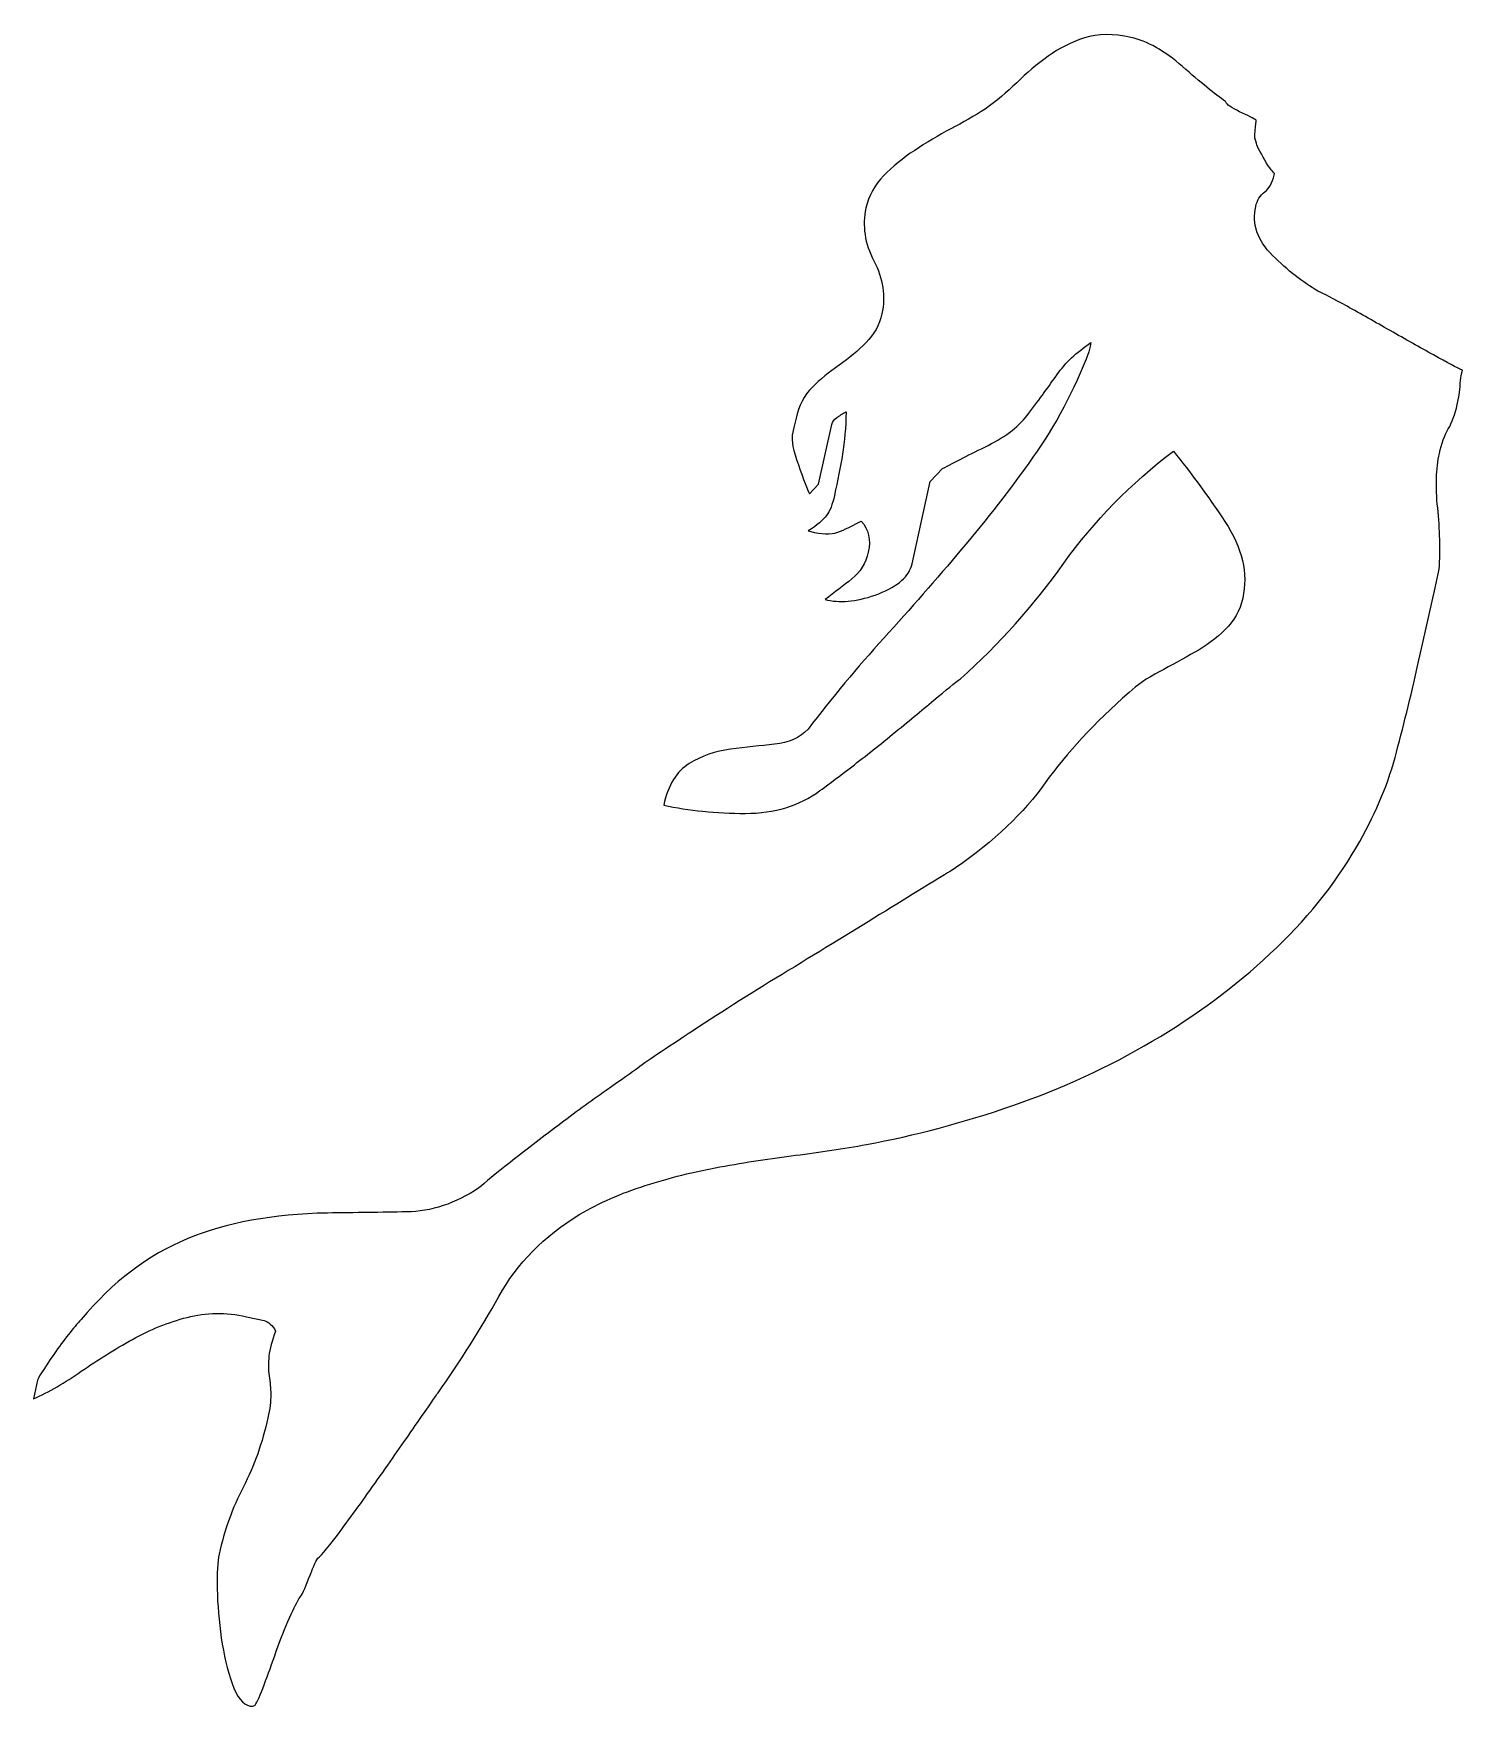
# Model space of a CAD drawing. Header units: centimetres. Extents: x -8.6 to 8.6, y -10 to 10.
import ezdxf

# ---------------------------------------------------------------- set-up
doc = ezdxf.new("R2010")
doc.units = ezdxf.units.CM
doc.header["$MEASUREMENT"] = 0
doc.layers.add('Camada 1', color=7, linetype='Continuous')

msp = doc.modelspace()

# ---------------------------------------------------------------- linework, layer by layer
at = {"layer": 'Camada 1'}
msp.add_open_spline([(8.03258, 2.46757), (7.94603, 2.07858), (7.85272, 1.70734), (7.75715, 1.35238), (7.75715, 1.35238), (7.65965, 0.99779), (7.50548, 0.64052), (7.29577, 0.27968), (7.29577, 0.27968), (7.02751, -0.179), (6.68331, -0.60448), (6.26162, -0.99704), (6.26162, -0.99704), (5.84146, -1.38923), (5.36952, -1.73914), (4.84734, -2.0467), (4.84734, -2.0467), (4.32479, -2.35502), (3.76784, -2.61119), (3.17655, -2.81711), (3.17655, -2.81711), (2.5837, -3.0219), (1.99878, -3.17798), (1.41879, -3.2845), (1.41879, -3.2845), (1.14862, -3.334), (0.86526, -3.37671), (0.5713, -3.41375), (0.5713, -3.41375), (0.27544, -3.45), (-0.02682, -3.49688), (-0.33627, -3.55319), (-0.33627, -3.55319), (-0.64422, -3.60949), (-0.94423, -3.68469), (-1.23289, -3.77647), (-1.23289, -3.77647), (-1.52195, -3.86942), (-1.78415, -3.98427), (-2.01767, -4.1203), (-2.01767, -4.1203), (-2.44727, -4.38594), (-2.76996, -4.71352), (-2.98647, -5.10497), (-2.98647, -5.10497), (-3.20372, -5.49568), (-3.44629, -5.88031), (-3.71571, -6.26004), (-3.71571, -6.26004), (-3.74405, -6.30047), (-3.82564, -6.42025), (-3.9628, -6.6171), (-3.9628, -6.6171), (-4.09882, -6.81435), (-4.24731, -7.02744), (-4.40979, -7.25795), (-4.40979, -7.25795), (-4.57341, -7.48917), (-4.72605, -7.70155), (-4.87114, -7.89724), (-4.87114, -7.89724), (-5.01663, -8.09221), (-5.1122, -8.2086), (-5.15755, -8.24488), (-5.15755, -8.24488), (-5.18475, -8.28608), (-5.22179, -8.36804), (-5.26788, -8.49047), (-5.26788, -8.49047), (-5.3136, -8.61366), (-5.34837, -8.68809), (-5.37329, -8.71492), (-5.37329, -8.71492), (-5.40049, -8.75572), (-5.44166, -8.83658), (-5.49645, -8.95749), (-5.49645, -8.95749), (-5.55162, -9.07917), (-5.60414, -9.21255), (-5.65552, -9.35876), (-5.65552, -9.35876), (-5.70616, -9.50349), (-5.75453, -9.6376), (-5.80025, -9.76042), (-5.80025, -9.76042), (-5.84597, -9.88398), (-5.88338, -9.96558), (-5.91058, -10.00677), (-5.91058, -10.00677), (-5.93098, -10.01698), (-5.95138, -10.02151), (-5.96839, -10.01772), (-5.96839, -10.01772), (-6.05681, -9.99809), (-6.12973, -9.90665), (-6.18564, -9.7453), (-6.18564, -9.7453), (-6.24271, -9.58433), (-6.28541, -9.40221), (-6.31449, -9.19817), (-6.31449, -9.19817), (-6.3432, -8.9968), (-6.35981, -8.80106), (-6.36399, -8.61175), (-6.36399, -8.61175), (-6.36965, -8.42284), (-6.36021, -8.28343), (-6.34094, -8.19424), (-6.34094, -8.19424), (-6.27747, -7.91013), (-6.18111, -7.64033), (-6.05, -7.38792), (-6.05, -7.38792), (-5.91964, -7.13477), (-5.8214, -6.85743), (-5.75528, -6.55967), (-5.75528, -6.55967), (-5.73149, -6.45503), (-5.72091, -6.36398), (-5.72165, -6.28424), (-5.72165, -6.28424), (-5.72242, -6.20603), (-5.72882, -6.1297), (-5.74017, -6.05641), (-5.74017, -6.05641), (-5.75152, -5.98309), (-5.7534, -5.90488), (-5.74319, -5.82064), (-5.74319, -5.82064), (-5.73488, -5.73677), (-5.70768, -5.63702), (-5.6631, -5.52177), (-5.6631, -5.52177), (-5.70239, -5.44959), (-5.74851, -5.40803), (-5.80177, -5.39593), (-5.80177, -5.39593), (-5.80177, -5.39593), (-6.0141, -5.3487), (-6.0141, -5.3487), (-6.0141, -5.3487), (-6.26085, -5.29393), (-6.49773, -5.29695), (-6.72406, -5.35664), (-6.72406, -5.35664), (-6.95001, -5.41562), (-7.16917, -5.50401), (-7.38039, -5.62075), (-7.38039, -5.62075), (-7.59198, -5.73902), (-7.79526, -5.86673), (-7.99327, -6.00276), (-7.99327, -6.00276), (-8.18938, -6.13955), (-8.38094, -6.24988), (-8.56683, -6.33378), (-8.56683, -6.33378), (-8.56683, -6.33378), (-8.51659, -6.10933), (-8.51659, -6.10933), (-8.51659, -6.10933), (-8.51016, -6.07988), (-8.44518, -5.97635), (-8.32276, -5.80024), (-8.32276, -5.80024), (-8.20071, -5.62419), (-8.09038, -5.48287), (-7.9929, -5.38048), (-7.9929, -5.38048), (-7.61582, -4.93122), (-7.19338, -4.60853), (-6.72335, -4.41584), (-6.72335, -4.41584), (-6.25406, -4.22164), (-5.69449, -4.11885), (-5.04232, -4.10601), (-5.04232, -4.10601), (-4.70757, -4.10146), (-4.39356, -4.0977), (-4.09506, -4.09278), (-4.09506, -4.09278), (-3.79807, -4.089), (-3.5079, -3.99189), (-3.22564, -3.80526), (-3.22564, -3.80526), (-3.15613, -3.74179), (-3.03107, -3.63937), (-2.85157, -3.49922), (-2.85157, -3.49922), (-2.67284, -3.35902), (-2.48279, -3.21355), (-2.28179, -3.06091), (-2.28179, -3.06091), (-2.08116, -2.90978), (-1.88846, -2.76847), (-1.7014, -2.63848), (-1.7014, -2.63848), (-1.5155, -2.50664), (-1.3893, -2.41668), (-1.32204, -2.36871), (-1.32204, -2.36871), (-1.19054, -2.27275), (-0.94459, -2.10725), (-0.5875, -1.87412), (-0.5875, -1.87412), (-0.2297, -1.64023), (0.1523, -1.39917), (0.55963, -1.15321), (0.55963, -1.15321), (0.96656, -0.90572), (1.35121, -0.66918), (1.7162, -0.44436), (1.7162, -0.44436), (2.08193, -0.2205), (2.33927, -0.06254), (2.48926, 0.02964), (2.48926, 0.02964), (2.94985, 0.35137), (3.30807, 0.69049), (3.56349, 1.04926), (3.56349, 1.04926), (3.81929, 1.40841), (4.15518, 1.76906), (4.56854, 2.13254), (4.56854, 2.13254), (4.66151, 2.22133), (4.78203, 2.30428), (4.93015, 2.38154), (4.93015, 2.38154), (5.07562, 2.45787), (5.21844, 2.53741), (5.35674, 2.61654), (5.35674, 2.61654), (5.4939, 2.6942), (5.61595, 2.7845), (5.72247, 2.88766), (5.72247, 2.88766), (5.82754, 2.98873), (5.89781, 3.11475), (5.93067, 3.26416), (5.93067, 3.26416), (5.99719, 3.56248), (5.92652, 3.86852), (5.71832, 4.18139), (5.71832, 4.18139), (5.51052, 4.495), (5.30345, 4.77556), (5.10017, 5.02607), (5.10017, 5.02607), (4.58783, 4.6365), (4.15103, 4.18951), (3.78718, 3.68302), (3.78718, 3.68302), (3.42483, 3.17444), (3.01222, 2.7133), (2.54938, 2.2988), (2.54938, 2.2988), (2.48286, 2.25102), (2.37558, 2.16468), (2.22743, 2.04131), (2.22743, 2.04131), (2.07971, 1.91719), (1.91572, 1.78077), (1.73435, 1.63306), (1.73435, 1.63306), (1.55375, 1.48476), (1.3788, 1.34702), (1.21217, 1.21967), (1.21217, 1.21967), (1.04516, 1.09309), (0.92803, 1.00411), (0.86191, 0.95652), (0.86191, 0.95652), (0.61746, 0.77573), (0.31973, 0.68466), (-0.0313, 0.68389), (-0.0313, 0.68389), (-0.3842, 0.68466), (-0.7103, 0.71696), (-1.01068, 0.78364), (-1.01068, 0.78364), (-0.95626, 1.02433), (-0.85577, 1.18964), (-0.70464, 1.28127), (-0.70464, 1.28127), (-0.55579, 1.37366), (-0.38989, 1.43071), (-0.20855, 1.45338), (-0.20855, 1.45338), (-0.02795, 1.47529), (0.14851, 1.4955), (0.31816, 1.51193), (0.31816, 1.51193), (0.48895, 1.52987), (0.62233, 1.58977), (0.72019, 1.69404), (0.72019, 1.69404), (1.00734, 2.06848), (1.3096, 2.4331), (1.62964, 2.78582), (1.62964, 2.78582), (1.94891, 3.1374), (2.25914, 3.49276), (2.56066, 3.84945), (2.56066, 3.84945), (2.86181, 4.20537), (3.14782, 4.57264), (3.41648, 4.95276), (3.41648, 4.95276), (3.68704, 5.33249), (3.90958, 5.75265), (4.08754, 6.21551), (4.08754, 6.21551), (4.08754, 6.21551), (4.10188, 6.28221), (4.10188, 6.28221), (4.10188, 6.28221), (4.10188, 6.28221), (4.11209, 6.32774), (4.11209, 6.32774), (4.11209, 6.32774), (3.93752, 6.2087), (3.80187, 6.08215), (3.70704, 5.94573), (3.70704, 5.94573), (3.61258, 5.81122), (3.49924, 5.65553), (3.36774, 5.48115), (3.36774, 5.48115), (3.26042, 5.3319), (3.09797, 5.20458), (2.88032, 5.09576), (2.88032, 5.09576), (2.66003, 4.98657), (2.47866, 4.89457), (2.33168, 4.81729), (2.33168, 4.81729), (2.33168, 4.81729), (2.18547, 4.66182), (2.18547, 4.66182), (2.18547, 4.66182), (2.18547, 4.66182), (1.96634, 3.67527), (1.96634, 3.67527), (1.96634, 3.67527), (1.93308, 3.52544), (1.80008, 3.40738), (1.56732, 3.31745), (1.56732, 3.31745), (1.3342, 3.22791), (1.12864, 3.20238), (0.95333, 3.24151), (0.95333, 3.24151), (0.95333, 3.24151), (0.9265, 3.24736), (0.9265, 3.24736), (0.9265, 3.24736), (1.03834, 3.33256), (1.14489, 3.41569), (1.2454, 3.49504), (1.2454, 3.49504), (1.34629, 3.57402), (1.41243, 3.68112), (1.44225, 3.81508), (1.44225, 3.81508), (1.47511, 3.96396), (1.44677, 4.08808), (1.35724, 4.18724), (1.35724, 4.18724), (1.27334, 4.14284), (1.18984, 4.1026), (1.10861, 4.06595), (1.10861, 4.06595), (1.02625, 4.02912), (0.92308, 4.02515), (0.79918, 4.05272), (0.79918, 4.05272), (0.79918, 4.05272), (0.72097, 4.06989), (0.72097, 4.06989), (0.72097, 4.06989), (0.82903, 4.13961), (0.90195, 4.20139), (0.94277, 4.2556), (0.94277, 4.2556), (0.98169, 4.30868), (1.01267, 4.38916), (1.03646, 4.49402), (1.03646, 4.49402), (1.07615, 4.6733), (1.10901, 4.83824), (1.13282, 4.98996), (1.13282, 4.98996), (1.15774, 5.14186), (1.17251, 5.31019), (1.17629, 5.49759), (1.17629, 5.49759), (1.13472, 5.47529), (1.09734, 5.45261), (1.06331, 5.42957), (1.06331, 5.42957), (1.03079, 5.40465), (1.01193, 5.37742), (1.00513, 5.34739), (1.00513, 5.34739), (1.00513, 5.34739), (0.84567, 4.62987), (0.84567, 4.62987), (0.84567, 4.62987), (0.84567, 4.62987), (0.73574, 4.51443), (0.73574, 4.51443), (0.73574, 4.51443), (0.71042, 4.56639), (0.66697, 4.68183), (0.60424, 4.86035), (0.60424, 4.86035), (0.54264, 5.03812), (0.51769, 5.15734), (0.53092, 5.21778), (0.53092, 5.21778), (0.53092, 5.21778), (0.55058, 5.30827), (0.55058, 5.30827), (0.55058, 5.30827), (0.55058, 5.30827), (0.57587, 5.42029), (0.57587, 5.42029), (0.57587, 5.42029), (0.60913, 5.56896), (0.67411, 5.69252), (0.76822, 5.78851), (0.76822, 5.78851), (0.86379, 5.88466), (0.97224, 5.97422), (1.09241, 6.05809), (1.09241, 6.05809), (1.21216, 6.13971), (1.32135, 6.2306), (1.4166, 6.32693), (1.4166, 6.32693), (1.51143, 6.42366), (1.57527, 6.53796), (1.60514, 6.67285), (1.60514, 6.67285), (1.6516, 6.88219), (1.61911, 7.09282), (1.50915, 7.30536), (1.50915, 7.30536), (1.39956, 7.51867), (1.36784, 7.73025), (1.41393, 7.93938), (1.41393, 7.93938), (1.44719, 8.08845), (1.51786, 8.21767), (1.62552, 8.32668), (1.62552, 8.32668), (1.7317, 8.43683), (1.85714, 8.5379), (1.99848, 8.63159), (1.99848, 8.63159), (2.14014, 8.72623), (2.28412, 8.81182), (2.43033, 8.88908), (2.43033, 8.88908), (2.57768, 8.96615), (2.71637, 9.04608), (2.84522, 9.12713), (2.84522, 9.12713), (2.9782, 9.22291), (3.10216, 9.32739), (3.22191, 9.44225), (3.22191, 9.44225), (3.33981, 9.55748), (3.46451, 9.6631), (3.59749, 9.75888), (3.59749, 9.75888), (3.72973, 9.85484), (3.87446, 9.92853), (4.03429, 9.97859), (4.03429, 9.97859), (4.19336, 10.02942), (4.37999, 10.03262), (4.59158, 9.98558), (4.59158, 9.98558), (4.78615, 9.94232), (4.99134, 9.82519), (5.20899, 9.63588), (5.20899, 9.63588), (5.4255, 9.4462), (5.59817, 9.30584), (5.72662, 9.21517), (5.72662, 9.21517), (5.73797, 9.18099), (5.79427, 9.14074), (5.89439, 9.09521), (5.89439, 9.09521), (5.99451, 9.04891), (6.06142, 9.01398), (6.09389, 8.99208), (6.09389, 8.99208), (6.09011, 8.97753), (6.08521, 8.93578), (6.07952, 8.86624), (6.07952, 8.86624), (6.07312, 8.79673), (6.07764, 8.75289), (6.09161, 8.73363), (6.09161, 8.73363), (6.08859, 8.71908), (6.11656, 8.65711), (6.17625, 8.55017), (6.17625, 8.55017), (6.23557, 8.44285), (6.28129, 8.37732), (6.31304, 8.35597), (6.31304, 8.35597), (6.31304, 8.35597), (6.30775, 8.33292), (6.30775, 8.33292), (6.30775, 8.33292), (6.28772, 8.24243), (6.24994, 8.17668), (6.19554, 8.13456), (6.19554, 8.13456), (6.1385, 8.0913), (6.10336, 8.03386), (6.08709, 7.95885), (6.08709, 7.95885), (6.04023, 7.74951), (6.10749, 7.5538), (6.28846, 7.37206), (6.28846, 7.37206), (6.4706, 7.19164), (6.6512, 7.0494), (6.83255, 6.94547), (6.83255, 6.94547), (6.90055, 6.91523), (7.01657, 6.85345), (7.18167, 6.76201), (7.18167, 6.76201), (7.34603, 6.67097), (7.51909, 6.57291), (7.70007, 6.4707), (7.70007, 6.4707), (7.88033, 6.36794), (8.053, 6.27007), (8.21884, 6.17902), (8.21884, 6.17902), (8.38283, 6.08681), (8.49845, 6.02561), (8.56685, 5.995), (8.56685, 5.995), (8.56685, 5.995), (8.55209, 5.92814), (8.55209, 5.92814), (8.55209, 5.92814), (8.54455, 5.89771), (8.5404, 5.85578), (8.53735, 5.80193), (8.53735, 5.80193), (8.5347, 5.74695), (8.52981, 5.70597), (8.52338, 5.67535), (8.52338, 5.67535), (8.52338, 5.67535), (8.50298, 5.58619), (8.50298, 5.58619), (8.50298, 5.58619), (8.47615, 5.46623), (8.44101, 5.36894), (8.39606, 5.29316), (8.39606, 5.29316), (8.35111, 5.2159), (8.31557, 5.11766), (8.28912, 4.99807), (8.28912, 4.99807), (8.24946, 4.8186), (8.24189, 4.60096), (8.26872, 4.34479), (8.26872, 4.34479), (8.29555, 4.08711), (8.30084, 3.84396), (8.28687, 3.61047), (8.28687, 3.61047), (8.28687, 3.61047), (8.23737, 3.38661), (8.23737, 3.38661), (8.23737, 3.38661), (8.23737, 3.38661), (8.08735, 2.71407), (8.08735, 2.71407), (8.08735, 2.71407), (8.08735, 2.71407), (8.03258, 2.46757), (8.03258, 2.46757)], degree=3, knots=[0, 0, 0, 0, 0.00666667, 0.00666667, 0.00666667, 0.00666667, 0.01333333, 0.01333333, 0.01333333, 0.01333333, 0.02, 0.02, 0.02, 0.02, 0.02666667, 0.02666667, 0.02666667, 0.02666667, 0.03333333, 0.03333333, 0.03333333, 0.03333333, 0.04, 0.04, 0.04, 0.04, 0.04666667, 0.04666667, 0.04666667, 0.04666667, 0.05333333, 0.05333333, 0.05333333, 0.05333333, 0.06, 0.06, 0.06, 0.06, 0.06666667, 0.06666667, 0.06666667, 0.06666667, 0.07333333, 0.07333333, 0.07333333, 0.07333333, 0.08, 0.08, 0.08, 0.08, 0.08666667, 0.08666667, 0.08666667, 0.08666667, 0.09333333, 0.09333333, 0.09333333, 0.09333333, 0.1, 0.1, 0.1, 0.1, 0.10666667, 0.10666667, 0.10666667, 0.10666667, 0.11333333, 0.11333333, 0.11333333, 0.11333333, 0.12, 0.12, 0.12, 0.12, 0.12666667, 0.12666667, 0.12666667, 0.12666667, 0.13333333, 0.13333333, 0.13333333, 0.13333333, 0.14, 0.14, 0.14, 0.14, 0.14666667, 0.14666667, 0.14666667, 0.14666667, 0.15333333, 0.15333333, 0.15333333, 0.15333333, 0.16, 0.16, 0.16, 0.16, 0.16666667, 0.16666667, 0.16666667, 0.16666667, 0.17333333, 0.17333333, 0.17333333, 0.17333333, 0.18, 0.18, 0.18, 0.18, 0.18666667, 0.18666667, 0.18666667, 0.18666667, 0.19333333, 0.19333333, 0.19333333, 0.19333333, 0.2, 0.2, 0.2, 0.2, 0.20666667, 0.20666667, 0.20666667, 0.20666667, 0.21333333, 0.21333333, 0.21333333, 0.21333333, 0.22, 0.22, 0.22, 0.22, 0.22666667, 0.22666667, 0.22666667, 0.22666667, 0.23333333, 0.23333333, 0.23333333, 0.23333333, 0.24, 0.24, 0.24, 0.24, 0.24666667, 0.24666667, 0.24666667, 0.24666667, 0.25333333, 0.25333333, 0.25333333, 0.25333333, 0.26, 0.26, 0.26, 0.26, 0.26666667, 0.26666667, 0.26666667, 0.26666667, 0.27333333, 0.27333333, 0.27333333, 0.27333333, 0.28, 0.28, 0.28, 0.28, 0.28666667, 0.28666667, 0.28666667, 0.28666667, 0.29333333, 0.29333333, 0.29333333, 0.29333333, 0.3, 0.3, 0.3, 0.3, 0.30666667, 0.30666667, 0.30666667, 0.30666667, 0.31333333, 0.31333333, 0.31333333, 0.31333333, 0.32, 0.32, 0.32, 0.32, 0.32666667, 0.32666667, 0.32666667, 0.32666667, 0.33333333, 0.33333333, 0.33333333, 0.33333333, 0.34, 0.34, 0.34, 0.34, 0.34666667, 0.34666667, 0.34666667, 0.34666667, 0.35333333, 0.35333333, 0.35333333, 0.35333333, 0.36, 0.36, 0.36, 0.36, 0.36666667, 0.36666667, 0.36666667, 0.36666667, 0.37333333, 0.37333333, 0.37333333, 0.37333333, 0.38, 0.38, 0.38, 0.38, 0.38666667, 0.38666667, 0.38666667, 0.38666667, 0.39333333, 0.39333333, 0.39333333, 0.39333333, 0.4, 0.4, 0.4, 0.4, 0.40666667, 0.40666667, 0.40666667, 0.40666667, 0.41333333, 0.41333333, 0.41333333, 0.41333333, 0.42, 0.42, 0.42, 0.42, 0.42666667, 0.42666667, 0.42666667, 0.42666667, 0.43333333, 0.43333333, 0.43333333, 0.43333333, 0.44, 0.44, 0.44, 0.44, 0.44666667, 0.44666667, 0.44666667, 0.44666667, 0.45333333, 0.45333333, 0.45333333, 0.45333333, 0.46, 0.46, 0.46, 0.46, 0.46666667, 0.46666667, 0.46666667, 0.46666667, 0.47333333, 0.47333333, 0.47333333, 0.47333333, 0.48, 0.48, 0.48, 0.48, 0.48666667, 0.48666667, 0.48666667, 0.48666667, 0.49333333, 0.49333333, 0.49333333, 0.49333333, 0.5, 0.5, 0.5, 0.5, 0.50666667, 0.50666667, 0.50666667, 0.50666667, 0.51333333, 0.51333333, 0.51333333, 0.51333333, 0.52, 0.52, 0.52, 0.52, 0.52666667, 0.52666667, 0.52666667, 0.52666667, 0.53333333, 0.53333333, 0.53333333, 0.53333333, 0.54, 0.54, 0.54, 0.54, 0.54666667, 0.54666667, 0.54666667, 0.54666667, 0.55333333, 0.55333333, 0.55333333, 0.55333333, 0.56, 0.56, 0.56, 0.56, 0.56666667, 0.56666667, 0.56666667, 0.56666667, 0.57333333, 0.57333333, 0.57333333, 0.57333333, 0.58, 0.58, 0.58, 0.58, 0.58666667, 0.58666667, 0.58666667, 0.58666667, 0.59333333, 0.59333333, 0.59333333, 0.59333333, 0.6, 0.6, 0.6, 0.6, 0.60666667, 0.60666667, 0.60666667, 0.60666667, 0.61333333, 0.61333333, 0.61333333, 0.61333333, 0.62, 0.62, 0.62, 0.62, 0.62666667, 0.62666667, 0.62666667, 0.62666667, 0.63333333, 0.63333333, 0.63333333, 0.63333333, 0.64, 0.64, 0.64, 0.64, 0.64666667, 0.64666667, 0.64666667, 0.64666667, 0.65333333, 0.65333333, 0.65333333, 0.65333333, 0.66, 0.66, 0.66, 0.66, 0.66666667, 0.66666667, 0.66666667, 0.66666667, 0.67333333, 0.67333333, 0.67333333, 0.67333333, 0.68, 0.68, 0.68, 0.68, 0.68666667, 0.68666667, 0.68666667, 0.68666667, 0.69333333, 0.69333333, 0.69333333, 0.69333333, 0.7, 0.7, 0.7, 0.7, 0.70666667, 0.70666667, 0.70666667, 0.70666667, 0.71333333, 0.71333333, 0.71333333, 0.71333333, 0.72, 0.72, 0.72, 0.72, 0.72666667, 0.72666667, 0.72666667, 0.72666667, 0.73333333, 0.73333333, 0.73333333, 0.73333333, 0.74, 0.74, 0.74, 0.74, 0.74666667, 0.74666667, 0.74666667, 0.74666667, 0.75333333, 0.75333333, 0.75333333, 0.75333333, 0.76, 0.76, 0.76, 0.76, 0.76666667, 0.76666667, 0.76666667, 0.76666667, 0.77333333, 0.77333333, 0.77333333, 0.77333333, 0.78, 0.78, 0.78, 0.78, 0.78666667, 0.78666667, 0.78666667, 0.78666667, 0.79333333, 0.79333333, 0.79333333, 0.79333333, 0.8, 0.8, 0.8, 0.8, 0.80666667, 0.80666667, 0.80666667, 0.80666667, 0.81333333, 0.81333333, 0.81333333, 0.81333333, 0.82, 0.82, 0.82, 0.82, 0.82666667, 0.82666667, 0.82666667, 0.82666667, 0.83333333, 0.83333333, 0.83333333, 0.83333333, 0.84, 0.84, 0.84, 0.84, 0.84666667, 0.84666667, 0.84666667, 0.84666667, 0.85333333, 0.85333333, 0.85333333, 0.85333333, 0.86, 0.86, 0.86, 0.86, 0.86666667, 0.86666667, 0.86666667, 0.86666667, 0.87333333, 0.87333333, 0.87333333, 0.87333333, 0.88, 0.88, 0.88, 0.88, 0.88666667, 0.88666667, 0.88666667, 0.88666667, 0.89333333, 0.89333333, 0.89333333, 0.89333333, 0.9, 0.9, 0.9, 0.9, 0.90666667, 0.90666667, 0.90666667, 0.90666667, 0.91333333, 0.91333333, 0.91333333, 0.91333333, 0.92, 0.92, 0.92, 0.92, 0.92666667, 0.92666667, 0.92666667, 0.92666667, 0.93333333, 0.93333333, 0.93333333, 0.93333333, 0.94, 0.94, 0.94, 0.94, 0.94666667, 0.94666667, 0.94666667, 0.94666667, 0.95333333, 0.95333333, 0.95333333, 0.95333333, 0.96, 0.96, 0.96, 0.96, 0.96666667, 0.96666667, 0.96666667, 0.96666667, 0.97333333, 0.97333333, 0.97333333, 0.97333333, 0.98, 0.98, 0.98, 0.98, 0.98666667, 0.98666667, 0.98666667, 0.98666667, 1, 1, 1, 1], dxfattribs=at)

doc.saveas('drawing.dxf')
